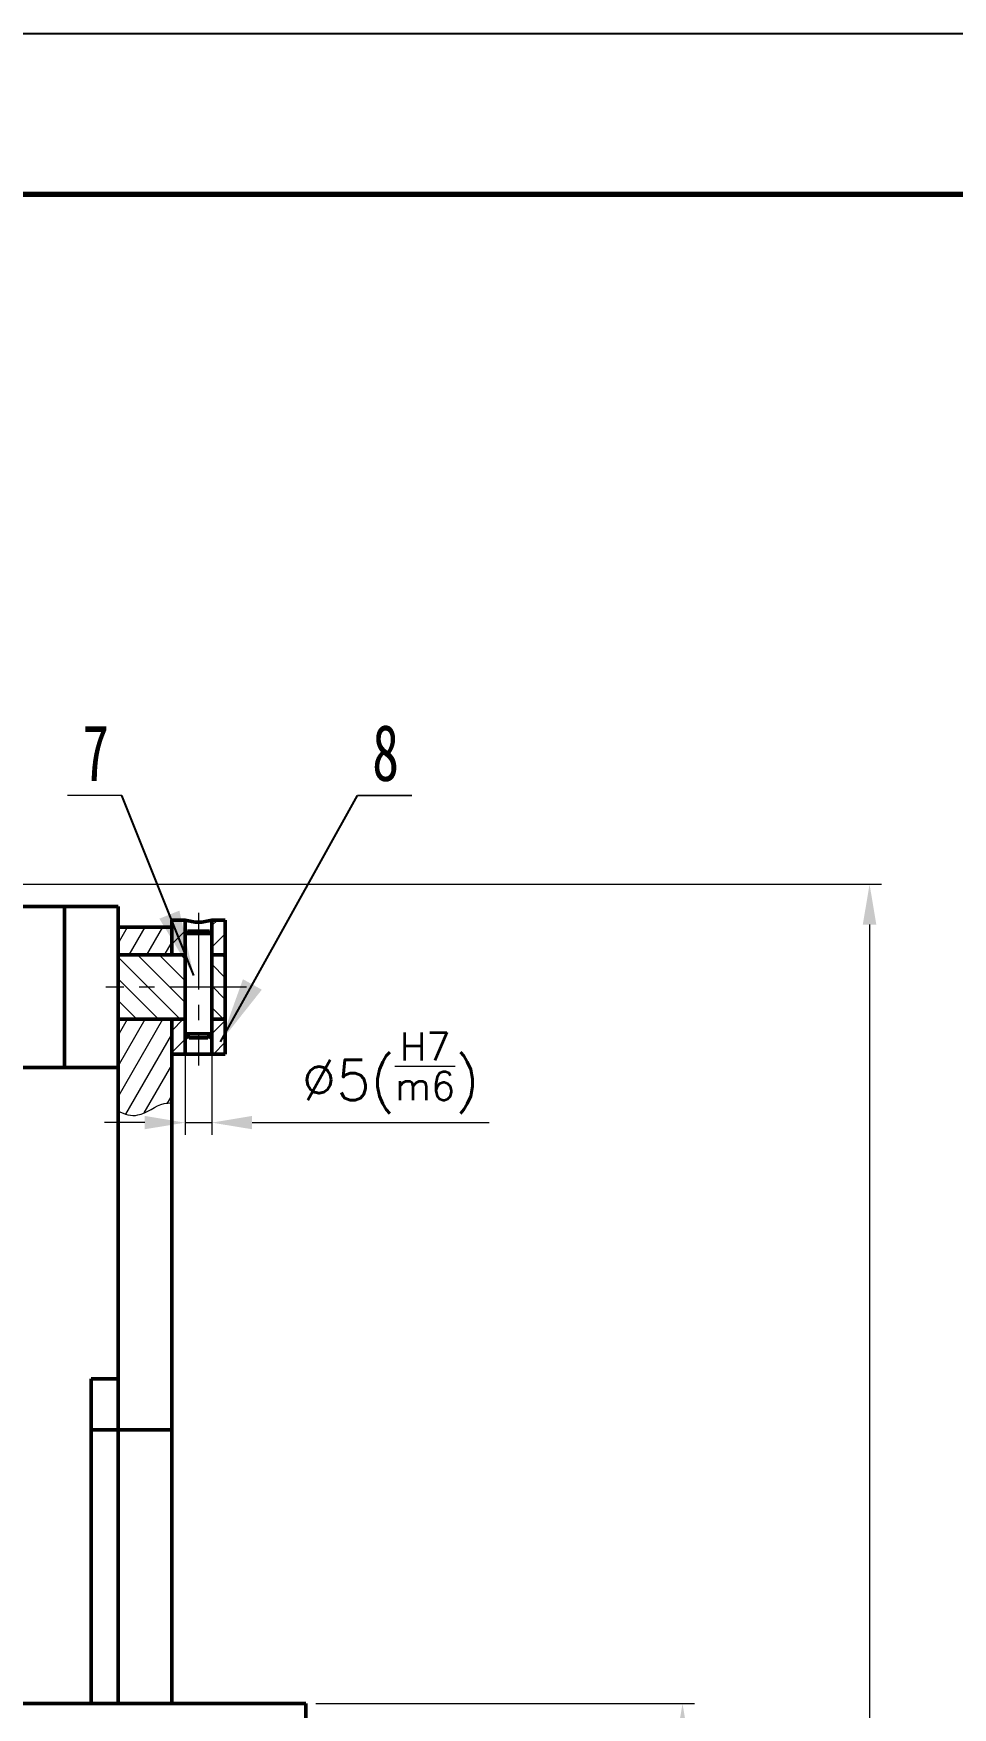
# Model space of a CAD drawing. Header units: millimetres. Extents: x 141 to 982, y 511 to 1105.
# Drawn here: x 770.7 to 827.9, y 1001.3 to 1105.3 of the extents above; entities that cross this region are included whole.
import ezdxf

# ---------------------------------------------------------------- set-up
doc = ezdxf.new("R2010")
doc.units = ezdxf.units.MM
doc.header["$LTSCALE"] = 0.3
doc.linetypes.add('CENTER', pattern=[50.8, 31.75, -6.35, 6.35, -6.35])
for name, color, linetype, lineweight in [('剖面线', 190, 'Continuous', 18), ('尺寸线', 6, 'Continuous', 18), ('粗实线', 7, 'Continuous', 50), ('细实线', 3, 'Continuous', 18), ('细点画线', 1, 'CENTER', 18)]:
    doc.layers.add(name, color=color, linetype=linetype, lineweight=lineweight)
doc.styles.add('SLDTEXTSTYLE0', font='TXT', dxfattribs={"width": 0.7})
doc.styles.get("Standard").update_dxf_attribs({"font": 'txt', "bigfont": 'gbcbig.shx'})
doc.styles.add('我的样式', font='romans.shx', dxfattribs={"height": 2.5, "bigfont": 'chineset.shx'})
doc.dimstyles.new('SLDDIMSTYLE0', dxfattribs={"dimtxt": 0, "dimasz": 4.08, "dimexe": 0, "dimexo": 0.0625, "dimgap": 0, "dimtad": 0, "dimtih": 1, "dimtoh": 1, "dimdec": 0, "dimrnd": 1e-09, "dimzin": 0, "dimdsep": 46, "dimtxsty": 'Standard', "dimsah": 1, "dimcen": 0.09, "dimadec": 0, "dimazin": 0, "dimtfac": 4.08, "dimtdec": 0, "dimtofl": 0, "dimtmove": 0, "dimatfit": 3, "dimfxl": 1, "dimfrac": 2, "dimtolj": 1, "dimtzin": 0, "dimarcsym": 0})
doc.dimstyles.new('我的样式', dxfattribs={"dimtxt": 2.5, "dimasz": 2.5, "dimexe": 0.75, "dimexo": 0.625, "dimtad": 1, "dimdec": 1, "dimlfac": 3, "dimdsep": 46, "dimtxsty": '我的样式', "dimcen": 2.5, "dimclrd": 256, "dimclre": 256, "dimclrt": 256, "dimadec": 0, "dimazin": 0, "dimtp": 0.018, "dimtm": 0.018, "dimtfac": 1, "dimtdec": 1, "dimtmove": 0, "dimatfit": 3, "dimfxl": 1, "dimlwd": 18, "dimlwe": 18, "dimarcsym": 0})

# ---------------------------------------------------------------- blocks, each defined once
blk = doc.blocks.new('*D16')
at = {"layer": 'Defpoints', "color": 0, "transparency": 16777216}
for p in [(780.14, 1043.15), (781.81, 1043.15), (781.81, 1037.62)]:
    blk.add_point(p, dxfattribs=at)
at = {"layer": '尺寸线', "linetype": 'Continuous', "lineweight": 18, "transparency": 16777216}
for p, q in [((780.14, 1042.52), (780.14, 1036.87)), ((781.81, 1042.52), (781.81, 1036.87)), ((777.64, 1037.62), (775.14, 1037.62)), ((780.14, 1037.62), (781.81, 1037.62)), ((784.31, 1037.62), (799.04, 1037.62))]:
    blk.add_line(p, q, dxfattribs=at)
at = {"layer": '尺寸线', "transparency": 16777216}
for points in [[(777.64, 1038.04), (777.64, 1037.21), (780.14, 1037.62)], [(784.31, 1038.04), (784.31, 1037.21), (781.81, 1037.62)]]:
    blk.add_solid(points, dxfattribs=at)
at = {"layer": '尺寸线', "transparency": 16777216, "insert": (792.92, 1040.71), "char_height": 2.5, "attachment_point": 5, "style": '我的样式'}
blk.add_mtext('{\\Fromans,chineset|c134;%%C5(\\H0.7x;\\SH7/m6;\\H1.4286x;)}', dxfattribs=at)
blk = doc.blocks.new('*D20')
at = {"layer": 'Defpoints', "color": 0, "transparency": 16777216}
for p in [(764.31, 1052.44), (787.64, 891.5), (822.7, 891.5)]:
    blk.add_point(p, dxfattribs=at)
at = {"layer": '尺寸线', "linetype": 'Continuous', "lineweight": 18, "transparency": 16777216}
for p, q in [((764.94, 1052.44), (823.45, 1052.44)), ((822.7, 1049.94), (822.7, 894)), ((788.27, 891.5), (823.45, 891.5))]:
    blk.add_line(p, q, dxfattribs=at)
at = {"layer": '尺寸线', "transparency": 16777216}
for points in [[(822.28, 1049.94), (823.12, 1049.94), (822.7, 1052.44)], [(822.28, 894), (823.12, 894), (822.7, 891.5)]]:
    blk.add_solid(points, dxfattribs=at)
at = {"layer": '尺寸线', "transparency": 16777216, "insert": (820.82, 971.52), "char_height": 2.5, "attachment_point": 5, "rotation": 90, "style": '我的样式'}
blk.add_mtext('482.8', dxfattribs=at)
blk = doc.blocks.new('*D21')
at = {"layer": 'Defpoints', "color": 0, "transparency": 16777216}
for p in [(787.64, 1001.5), (788.27, 891.5), (811.07, 891.5)]:
    blk.add_point(p, dxfattribs=at)
at = {"layer": '尺寸线', "linetype": 'Continuous', "lineweight": 18, "transparency": 16777216}
for p, q in [((788.27, 1001.5), (811.82, 1001.5)), ((811.07, 999), (811.07, 894)), ((788.89, 891.5), (811.82, 891.5))]:
    blk.add_line(p, q, dxfattribs=at)
at = {"layer": '尺寸线', "transparency": 16777216}
for points in [[(810.65, 999), (811.49, 999), (811.07, 1001.5)], [(810.65, 894), (811.49, 894), (811.07, 891.5)]]:
    blk.add_solid(points, dxfattribs=at)
at = {"layer": '尺寸线', "transparency": 16777216, "insert": (809.2, 946.5), "char_height": 2.5, "attachment_point": 5, "rotation": 90, "style": '我的样式'}
blk.add_mtext('330', dxfattribs=at)

msp = doc.modelspace()

# ---------------------------------------------------------------- hatches: boundary and pattern name
at = {"layer": '剖面线'}
h = msp.add_hatch(dxfattribs=at)
h.set_pattern_fill('ANSI31', color=256, scale=0.3, angle=15)
h.paths.add_polyline_path([(779.312, 1048.969), (779.312, 1049.784), (775.978, 1049.784), (775.978, 1048.905), (775.978, 1048.501), (775.978, 1048.05), (779.312, 1048.05), (779.312, 1048.501)])
edge = h.paths.add_edge_path()
edge.add_line((779.312, 1044.05), (775.978, 1044.05))
edge.add_line((775.978, 1044.05), (775.978, 1038.357))
edge.add_spline(control_points=[(775.978, 1038.357), (776.386, 1038.133), (777.337, 1037.852), (778.457, 1038.81), (779.157, 1038.852), (779.312, 1038.838)], knot_values=[1.3619432, 1.3619432, 1.3619432, 1.3619432, 2.7139205, 4.500818, 5.0073988, 5.0073988, 5.0073988, 5.0073988], degree=3, periodic=0)
edge.add_line((779.312, 1038.838), (779.312, 1044.05))
h = msp.add_hatch(dxfattribs=at)
h.set_pattern_fill('ANSI31', color=256, scale=0.3)
h.paths.add_polyline_path([(780.145, 1050.216), (779.312, 1050.216), (779.312, 1048.969), (779.312, 1048.501), (779.312, 1048.05), (780.145, 1048.05)])
h.paths.add_polyline_path([(782.645, 1050.216), (781.812, 1050.216), (781.812, 1048.05), (782.645, 1048.05)])
h.paths.add_polyline_path([(780.145, 1044.05), (779.312, 1044.05), (779.312, 1041.883), (780.145, 1041.883)])
h.paths.add_polyline_path([(782.645, 1044.05), (781.812, 1044.05), (781.812, 1041.883), (782.645, 1041.883)])
h = msp.add_hatch(dxfattribs=at)
h.set_pattern_fill('ANSI31', color=256, scale=0.3, angle=90)
h.paths.add_polyline_path([(780.145, 1048.05), (775.978, 1048.05), (775.978, 1046.05), (780.145, 1046.05)])
h.paths.add_polyline_path([(780.145, 1046.05), (775.978, 1046.05), (775.978, 1044.05), (780.145, 1044.05)])
h.paths.add_polyline_path([(782.645, 1047.95), (782.545, 1048.05), (781.812, 1048.05), (781.812, 1046.05), (782.645, 1046.05)])
h.paths.add_polyline_path([(782.645, 1046.05), (781.812, 1046.05), (781.812, 1044.05), (782.545, 1044.05), (782.645, 1044.15)])

# ---------------------------------------------------------------- linework, layer by layer
at = {"color": 3, "lineweight": -3}
msp.add_line((141.04, 1105.342), (982.04, 1105.342), dxfattribs=at)
at = {"lineweight": 70}
msp.add_line((166.04, 1095.342), (972.04, 1095.342), dxfattribs=at)
at = {"layer": '粗实线'}
for p, q in [((772.645, 1051.05), (769.312, 1051.05)), ((775.978, 1051.05), (772.645, 1051.05)), ((772.645, 1041.05), (772.645, 1051.05)), ((775.978, 1048.905), (775.978, 1051.05)), ((779.312, 1049.784), (775.978, 1049.784)), ((779.312, 1050.216), (779.312, 1048.969)), ((780.145, 1050.216), (779.312, 1050.216)), ((780.145, 1050.216), (780.145, 1041.883)), ((780.145, 1049.388), (780.289, 1049.532)), ((780.145, 1049.388), (781.812, 1049.388)), ((780.289, 1049.532), (781.667, 1049.532)), ((781.812, 1049.388), (781.667, 1049.532)), ((782.645, 1050.216), (781.812, 1050.216)), ((781.812, 1050.216), (781.812, 1041.883)), ((782.645, 1041.883), (782.645, 1050.216)), ((775.978, 1048.905), (775.978, 1048.501)), ((775.978, 1048.501), (775.978, 1018.521)), ((779.312, 1048.969), (779.312, 1048.501)), ((779.312, 1048.501), (779.312, 1048.05)), ((780.145, 1048.05), (775.978, 1048.05)), ((782.645, 1048.05), (781.812, 1048.05)), ((782.545, 1048.05), (782.645, 1047.95)), ((782.645, 1047.95), (782.645, 1046.05)), ((782.645, 1046.05), (782.645, 1044.15)), ((780.145, 1044.05), (775.978, 1044.05)), ((779.312, 1044.05), (779.312, 1018.521)), ((782.645, 1044.05), (781.812, 1044.05)), ((782.545, 1044.05), (782.645, 1044.15)), ((780.145, 1043.146), (780.395, 1042.896)), ((780.145, 1043.146), (781.812, 1043.146)), ((781.562, 1042.896), (781.812, 1043.146)), ((780.395, 1042.896), (781.562, 1042.896)), ((772.645, 1041.05), (769.312, 1041.05)), ((775.978, 1041.05), (772.645, 1041.05)), ((779.312, 1041.883), (782.645, 1041.883)), ((774.312, 1001.505), (774.312, 1021.683)), ((774.312, 1021.683), (775.978, 1021.683)), ((779.312, 1018.521), (774.312, 1018.521)), ((775.978, 1018.521), (775.978, 1001.505)), ((779.312, 1018.521), (779.312, 1001.505)), ((787.645, 1001.505), (614.312, 1001.505)), ((787.645, 1001.505), (787.645, 991.505))]:
    msp.add_line(p, q, dxfattribs=at)
msp.add_arc((780.978, 1052.818), 2.732, 252.2404, 287.7596, dxfattribs=at)
at = {"layer": '细实线'}
for p, q in [((776.209, 1057.952), (772.825, 1057.952)), ((790.854, 1057.952), (794.238, 1057.952)), ((794.238, 1057.952), (790.854, 1057.952)), ((790.854, 1057.952), (794.238, 1057.952)), ((794.238, 1057.952), (790.854, 1057.952)), ((790.854, 1057.952), (794.238, 1057.952)), ((794.238, 1057.952), (790.854, 1057.952))]:
    msp.add_line(p, q, dxfattribs=at)
msp.add_open_spline([(775.978, 1038.357), (776.386, 1038.133), (777.337, 1037.852), (778.457, 1038.81), (779.157, 1038.852), (779.312, 1038.838)], degree=3, knots=[1.3619432, 1.3619432, 1.3619432, 1.3619432, 2.7139205, 4.500818, 5.0073988, 5.0073988, 5.0073988, 5.0073988], dxfattribs=at)
at = {"layer": '细点画线', "ltscale": 0.5}
for p, q in [((780.978, 1050.658), (780.978, 1041.168)), ((783.963, 1046.05), (775.211, 1046.05))]:
    msp.add_line(p, q, dxfattribs=at)

# ---------------------------------------------------------------- texts
at = {"layer": '细实线', "char_height": 3.5, "attachment_point": 1, "style": 'SLDTEXTSTYLE0'}
for s, insert in [('7', (773.749, 1062.371)), ('8', (791.778, 1062.371))]:
    msp.add_mtext(s, dxfattribs=dict(at, insert=insert))

# ---------------------------------------------------------------- dimensions: what is measured, and where the dimension line sits
at = {"layer": '尺寸线'}
dim = msp.add_linear_dim(base=(822.7, 891.505), p1=(764.312, 1052.44), p2=(787.645, 891.505), angle=90, dimstyle='我的样式', dxfattribs=at)
dim.commit()
dim.dimension.update_dxf_attribs({"geometry": '*D20', "text_midpoint": (822.7, 971.52), "dimtype": 160})
dim = msp.add_linear_dim(base=(781.812, 1037.624), p1=(780.145, 1043.146), p2=(781.812, 1043.146), text='{\\Fromans,chineset|c134;%%C<>(\\H0.7x;\\SH7/m6;\\H1.4286x;)}', dimstyle='我的样式', dxfattribs=at)
dim.commit()
dim.dimension.update_dxf_attribs({"geometry": '*D16', "text_midpoint": (792.925, 1037.624), "dimtype": 160})
dim = msp.add_linear_dim(base=(811.07, 891.505), p1=(787.645, 1001.505), p2=(788.27, 891.505), angle=90, dimstyle='我的样式', dxfattribs=at)
dim.commit()
dim.dimension.update_dxf_attribs({"geometry": '*D21', "text_midpoint": (809.195, 946.505)})

# ---------------------------------------------------------------- leaders
at = {"layer": '细实线'}
for points in [[(780.683, 1046.765), (776.209, 1057.952)], [(782.346, 1042.646), (790.854, 1057.952)]]:
    msp.add_leader(points, dimstyle='SLDDIMSTYLE0', dxfattribs=at)

doc.saveas('drawing.dxf')
